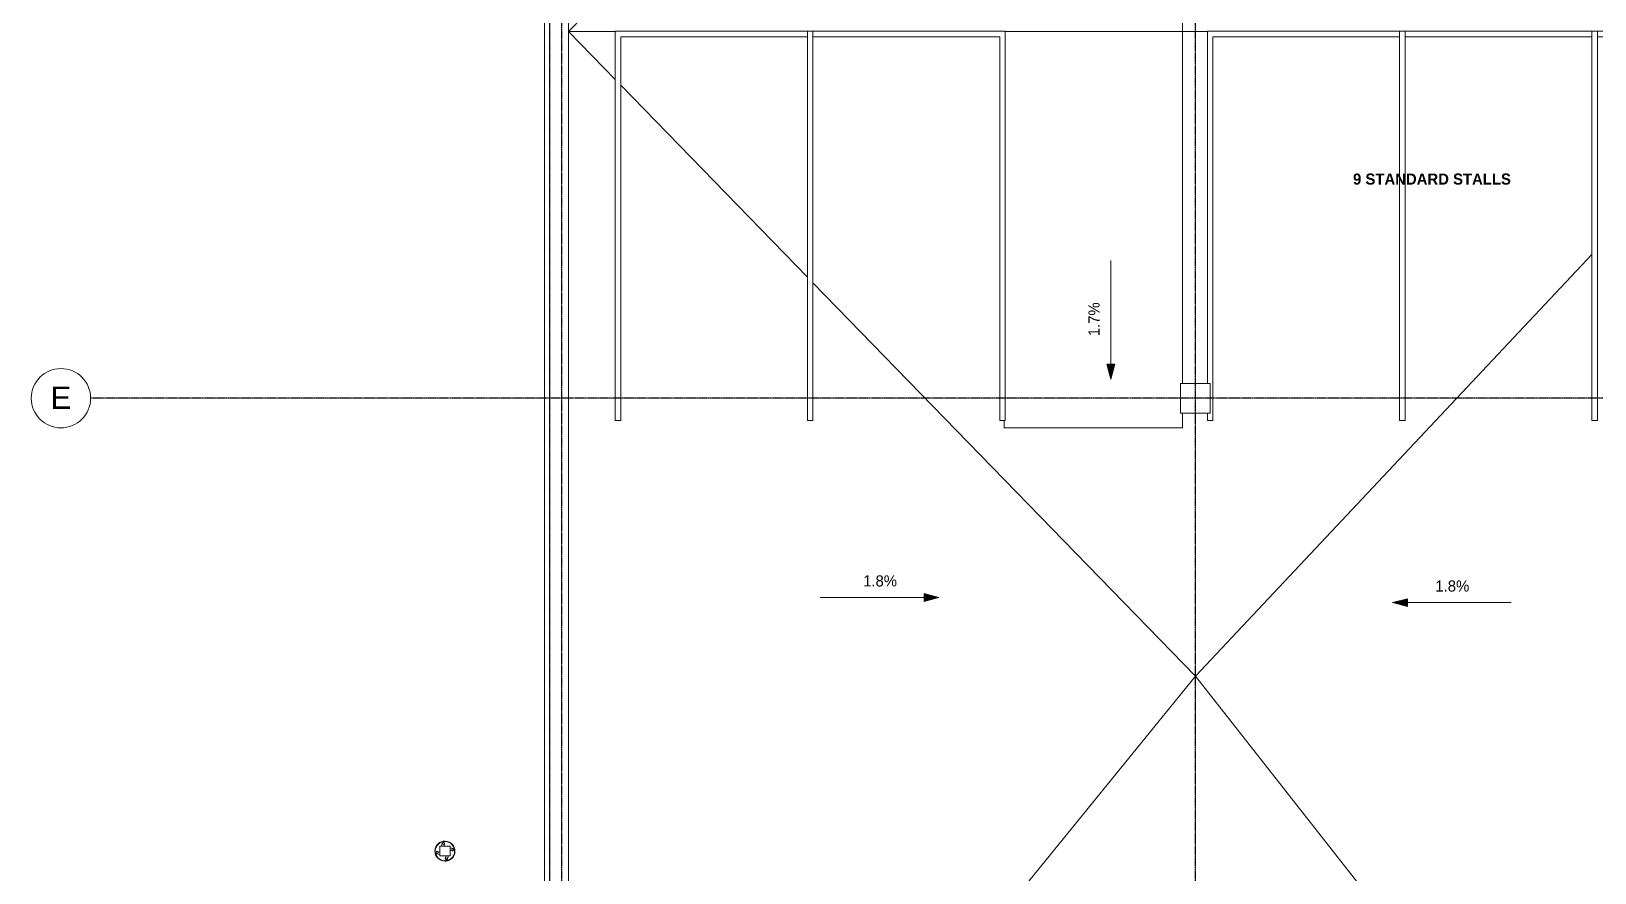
# Model space of a CAD drawing. Header units: inches. Extents: x -4110 to -1846, y 9754 to 12280.
# Drawn here: x -4109 to -3266, y 10211 to 10665 of the extents above; entities that cross this region are included whole.
import ezdxf

# ---------------------------------------------------------------- set-up
doc = ezdxf.new("R2010")
doc.units = ezdxf.units.IN
doc.header["$MEASUREMENT"] = 0
doc.linetypes.add('Grid Line 1_2_', pattern=[0.875, 0.5, -0.125, 0.125, -0.125])
for name, color, linetype, lineweight in [('0-1', 7, 'Continuous', 5), ('0-3', 8, 'Continuous', 9), ('0-4', 155, 'Continuous', 5), ('A-FLOR-1', 8, 'Continuous', 9), ('A-FLOR-2', 250, 'Continuous', 9), ('A-GENM-1', 250, 'Continuous', 9), ('C-TOPO-1', 250, 'Continuous', 9), ('G-ANNO-DIMS', 111, 'Continuous', 9), ('G-ANNO-TEXT-1', 147, 'Continuous', 20), ('S-COLS-1', 250, 'Continuous', 9), ('S-FNDN-1', 250, 'Continuous', 9), ('S-GRID-1', 1, 'Grid Line 1_2_', 30), ('S-GRID-IDEN', 1, 'Continuous', 9), ('S-GRID-IDEN-1', 165, 'Continuous', 9)]:
    doc.layers.add(name, color=color, linetype=linetype, lineweight=lineweight)
doc.styles.add('Arial', font='arial.ttf', dxfattribs={"height": 12})
doc.styles.add('Century Gothic', font='ufonts.com_century-gothic.ttf', dxfattribs={"height": 6})
doc.styles.add('Century Gothic_B', font='GOTHICB.TTF', dxfattribs={"height": 6})

# ---------------------------------------------------------------- blocks, each defined once
blk = doc.blocks.new('CTR  - Topography_rvt-1-ENLARGED FLOOR PLAN - BASEMENT')
at = {"layer": 'C-TOPO-1'}
for p, q in [((-3832.32, 10652.13), (-3832.32, 10735)), ((-3832.32, 10680.86), (-3832.32, 10598.21)), ((-3832.32, 10652.13), (-3832.32, 10598.21)), ((-3832.32, 10558.65), (-3832.32, 10598.21)), ((-3832.32, 10537.46), (-3832.32, 10598.21)), ((-3832.32, 10558.65), (-3832.32, 10497.84)), ((-3832.32, 10537.46), (-3832.32, 10497.84)), ((-3832.32, 10491.16), (-3832.32, 10497.84)), ((-3832.32, 10487.42), (-3832.32, 10497.84)), ((-3832.32, 10491.16), (-3832.32, 10480.91)), ((-3832.32, 10487.42), (-3832.32, 10480.91)), ((-3832.32, 10465.98), (-3832.32, 10480.91)), ((-3832.32, 10456), (-3832.32, 10480.91)), ((-3832.32, 10465.98), (-3832.32, 10442.08)), ((-3832.32, 10456), (-3832.32, 10442.08)), ((-3832.32, 10371.22), (-3832.32, 10442.08)), ((-3832.32, 10313.03), (-3832.32, 10442.08)), ((-3832.32, 10371.22), (-3832.32, 10244.45)), ((-3832.32, 10313.03), (-3832.32, 10244.45)), ((-3832.32, 10230.72), (-3832.32, 10244.45)), ((-3832.32, 10218.88), (-3832.32, 10244.45)), ((-3832.32, 10230.72), (-3832.32, 10204.88)), ((-3832.32, 10218.88), (-3832.32, 10204.88))]:
    blk.add_line(p, q, dxfattribs=at)
blk = doc.blocks.new('CTR - 1st Phase - Shell_rvt-1-ENLARGED FLOOR PLAN - BASEMENT')
at = {"layer": 'A-FLOR-1'}
for p, q in [((-3794.15, 10690.99), (-3819.32, 10665.06)), ((-3794.15, 10639.16), (-3819.32, 10665.06)), ((-3794.15, 10665.06), (-3819.32, 10665.06)), ((-3474.82, 10665.06), (-3583.82, 10665.06)), ((-3690.48, 10532.49), (-3791.15, 10636.07)), ((-3481.32, 10317.26), (-3267.49, 10544.7)), ((-3481.32, 10317.26), (-3687.48, 10529.4)), ((-3593.49, 10179.19), (-3481.32, 10317.26)), ((-3371.16, 10177.08), (-3481.32, 10317.26))]:
    blk.add_line(p, q, dxfattribs=at)
at = {"layer": 'S-FNDN-1'}
for p, q in [((-3832.32, 12090.19), (-3832.32, 10265.18)), ((-3829.32, 10265.18), (-3829.32, 12087.19)), ((-3832.32, 10265.18), (-3832.32, 10225.18)), ((-3829.32, 10225.18), (-3829.32, 10265.18)), ((-3832.32, 10225.18), (-3832.32, 9891.19)), ((-3829.32, 9891.19), (-3829.32, 10225.18))]:
    blk.add_line(p, q, dxfattribs=at)
blk = doc.blocks.new('034100 - Precast Structural Concrete - Column - Corbels - 16_x16_-2331169-ENLARGED FLOOR PLAN - BASEMENT')
at = {"layer": 'S-COLS-1'}
for p, q in [((-8.91, 8.98), (-8.98, 8.98)), ((-8.98, 8.98), (-8.98, -7.02)), ((6.94, 8.98), (-8.91, 8.98)), ((7.02, 8.98), (6.94, 8.98)), ((7.02, -7.02), (7.02, 8.98)), ((-8.98, -7.02), (-8.91, -7.02)), ((-8.91, -7.02), (6.94, -7.02)), ((6.94, -7.02), (7.02, -7.02))]:
    blk.add_line(p, q, dxfattribs=at)
blk = doc.blocks.new('316600 - Special Foundations - Diamond Pier - Generic - 316600 - Special Foundations - Diamond Pier - Generic-562664-ENLARGED FLOOR PLAN - BASEMENT')
at = {"layer": 'S-FNDN-1'}
for p, q in [((2.77, 2.62), (-2.77, 2.62)), ((-2.77, 2.62), (-2.77, -2.62)), ((-1.42, 4.32), (-1.77, 2.8)), ((-0.47, 2.87), (-0.2, 4.04)), ((2.77, -2.62), (2.77, 2.62)), ((4.32, 1.42), (2.8, 1.77)), ((2.88, 0.47), (4.04, 0.2)), ((-4.32, -1.42), (-2.8, -1.77)), ((-2.88, -0.47), (-4.04, -0.2)), ((-2.77, -2.62), (2.77, -2.62)), ((0.47, -2.87), (0.2, -4.04)), ((1.42, -4.32), (1.77, -2.8))]:
    blk.add_line(p, q, dxfattribs=at)
for radius, start, end in [(5.41, 166.9807, 346.9807), (5.41, 346.9807, 166.9807), (5.21, 166.9807, 346.9807), (5.21, 346.9807, 166.9807)]:
    blk.add_arc((0, 0), radius, start, end, dxfattribs=at)
for centre, major_axis, start_param, end_param in [((-0.81, 4.18), (-0.609, 0.141), 4.712389, 7.853982), ((-0.81, 4.18), (-0.609, 0.141), 1.570796, 4.712389), ((4.18, 0.81), (0.141, 0.609), 1.570796, 4.712389), ((4.18, 0.81), (0.141, 0.609), 4.712389, 7.853982), ((-4.18, -0.81), (0.141, 0.609), 1.570796, 4.712389), ((-4.18, -0.81), (0.141, 0.609), 4.712389, 7.853982), ((0.81, -4.18), (-0.609, 0.141), 4.712389, 7.853982), ((0.81, -4.18), (-0.609, 0.141), 1.570796, 4.712389)]:
    blk.add_ellipse(centre, major_axis=major_axis, ratio=0.764544, start_param=start_param, end_param=end_param, dxfattribs=at)
blk = doc.blocks.new('Grid - Grid Head - Circle-1738874-ENLARGED FLOOR PLAN - BASEMENT')
at = {"layer": 'S-GRID-IDEN-1'}
for start, end in [(360, 180), (180, 360)]:
    blk.add_arc((0, 0), 0.25, start, end, dxfattribs=at)
blk = doc.blocks.new('CTR - 1st Phase - Structure_rvt-1-ENLARGED FLOOR PLAN - BASEMENT')
at = {"layer": 'S-FNDN-1'}
for p, q in [((-3829.32, 11556.19), (-3829.32, 9901.19)), ((-3819.32, 9901.19), (-3819.32, 11544.19))]:
    blk.add_line(p, q, dxfattribs=at)
at = {"layer": 'S-GRID-1'}
for p, q in [((-3829.32, 9772.61), (-3829.32, 12247.5)), ((-3822.82, 9772.61), (-3822.82, 12247.5)), ((-3481.32, 9772.61), (-3481.32, 12247.5)), ((-1846.46, 10467.19), (-4076.95, 10467.19))]:
    blk.add_line(p, q, dxfattribs=at)
at = {"layer": '0-3', "rotation": 270.0000000000118}
blk.add_blockref('034100 - Precast Structural Concrete - Column - Corbels - 16_x16_-2331169-ENLARGED FLOOR PLAN - BASEMENT', (-3482.31, 10466.21), dxfattribs=at)
at = {"layer": '0-3'}
blk.add_blockref('316600 - Special Foundations - Diamond Pier - Generic - 316600 - Special Foundations - Diamond Pier - Generic-562664-ENLARGED FLOOR PLAN - BASEMENT', (-3885.92, 10222.79), dxfattribs=at)
at = {"layer": '0-4', "xscale": 63.99999999999997, "yscale": 63.99999999999997, "zscale": 63.99999999999997, "rotation": 89.99999999999986}
blk.add_blockref('Grid - Grid Head - Circle-1738874-ENLARGED FLOOR PLAN - BASEMENT', (-4092.95, 10467.19), dxfattribs=at)
at = {"layer": 'S-GRID-IDEN', "insert": (-4098.55, 10473.44), "char_height": 12, "width": 13.534, "attachment_point": 1, "style": 'Arial'}
blk.add_mtext('E', dxfattribs=at)
blk = doc.blocks.new('Parking_Stall_Multiple - STANDARD-2088802-ENLARGED FLOOR PLAN - BASEMENT')
at = {"layer": 'A-GENM-1'}
for p, q in [((190, 0), (0, 0)), ((0, 0), (0, -106.67)), ((210, 0), (206, 0)), ((210, -3), (210, 0)), ((3, -103.67), (3, -3)), ((3, -3), (210, -3)), ((210, -103.67), (0, -103.67)), ((0, -103.67), (0, -210.34)), ((0, -106.67), (210, -106.67)), ((210, -103.67), (3, -103.67)), ((3, -207.34), (3, -106.67)), ((3, -106.67), (210, -106.67)), ((210, -106.67), (210, -103.67)), ((210, -106.67), (210, -103.67)), ((210, -207.34), (0, -207.34)), ((0, -207.34), (0, -314)), ((0, -210.34), (210, -210.34)), ((210, -207.34), (3, -207.34)), ((3, -311), (3, -210.34)), ((3, -210.34), (210, -210.34)), ((210, -210.34), (210, -207.34)), ((210, -210.34), (210, -207.34)), ((210, -311), (3, -311)), ((210, -314), (210, -311)), ((0, -314), (190, -314)), ((206, -314), (210, -314))]:
    blk.add_line(p, q, dxfattribs=at)
blk = doc.blocks.new('Parking_Stall_Multiple - STANDARD-2223158-ENLARGED FLOOR PLAN - BASEMENT')
at = {"layer": 'A-GENM-1'}
for p, q in [((210, 0), (0, 0)), ((0, 0), (0, -106.67)), ((210, -3), (210, 0)), ((3, -103.67), (3, -3)), ((3, -3), (210, -3)), ((210, -103.67), (0, -103.67)), ((0, -103.67), (0, -210.34)), ((0, -106.67), (210, -106.67)), ((210, -103.67), (3, -103.67)), ((3, -207.34), (3, -106.67)), ((3, -106.67), (210, -106.67)), ((210, -106.67), (210, -103.67)), ((210, -106.67), (210, -103.67)), ((0, -210.34), (210, -210.34)), ((210, -207.34), (3, -207.34)), ((210, -210.34), (210, -207.34))]:
    blk.add_line(p, q, dxfattribs=at)

msp = doc.modelspace()

# ---------------------------------------------------------------- hatches: boundary and pattern name
at = {"layer": 'G-ANNO-DIMS'}
for points in [[(-3526.96, 10477.53), (-3524.82, 10485.53), (-3529.11, 10485.53)], [(-3526.96, 10477.53), (-3524.82, 10485.53), (-3529.11, 10485.53)], [(-3619.56, 10359.62), (-3627.56, 10361.76), (-3627.56, 10357.47)], [(-3619.56, 10359.62), (-3627.56, 10361.76), (-3627.56, 10357.47)], [(-3375.02, 10356.87), (-3367.02, 10354.73), (-3367.02, 10359.01)], [(-3375.02, 10356.87), (-3367.02, 10354.73), (-3367.02, 10359.01)]]:
    msp.add_hatch(color=256, dxfattribs=at).paths.add_polyline_path(points, flags=0)

# ---------------------------------------------------------------- linework, layer by layer
at = {"layer": 'A-FLOR-2'}
for p, q in [((-3488.32, 10475.18), (-3488.32, 10831.19)), ((-3584.32, 10455.19), (-3584.32, 10451.14)), ((-3488.32, 10451.14), (-3488.32, 10459.19)), ((-3584.32, 10451.14), (-3488.32, 10451.14))]:
    msp.add_line(p, q, dxfattribs=at)
at = {"layer": 'G-ANNO-DIMS'}
for p, q in [((-3526.96, 10541.53), (-3526.96, 10477.53)), ((-3526.96, 10541.53), (-3526.96, 10477.53)), ((-3524.82, 10485.53), (-3529.11, 10485.53)), ((-3529.11, 10485.53), (-3526.96, 10477.53)), ((-3524.82, 10485.53), (-3529.11, 10485.53)), ((-3529.11, 10485.53), (-3526.96, 10477.53)), ((-3526.96, 10477.53), (-3524.82, 10485.53)), ((-3526.96, 10477.53), (-3524.82, 10485.53)), ((-3619.56, 10359.62), (-3627.56, 10361.76)), ((-3627.56, 10361.76), (-3627.56, 10357.47)), ((-3619.56, 10359.62), (-3627.56, 10361.76)), ((-3627.56, 10361.76), (-3627.56, 10357.47)), ((-3683.56, 10359.62), (-3619.56, 10359.62)), ((-3683.56, 10359.62), (-3619.56, 10359.62)), ((-3627.56, 10357.47), (-3619.56, 10359.62)), ((-3627.56, 10357.47), (-3619.56, 10359.62)), ((-3367.02, 10359.01), (-3375.02, 10356.87)), ((-3367.02, 10359.01), (-3375.02, 10356.87)), ((-3375.02, 10356.87), (-3367.02, 10354.73)), ((-3311.02, 10356.87), (-3375.02, 10356.87)), ((-3375.02, 10356.87), (-3367.02, 10354.73)), ((-3311.02, 10356.87), (-3375.02, 10356.87)), ((-3367.02, 10354.73), (-3367.02, 10359.01)), ((-3367.02, 10354.73), (-3367.02, 10359.01))]:
    msp.add_line(p, q, dxfattribs=at)

# ---------------------------------------------------------------- block references
at = {"layer": '0-1'}
for name in ['CTR - 1st Phase - Structure_rvt-1-ENLARGED FLOOR PLAN - BASEMENT', 'CTR - 1st Phase - Shell_rvt-1-ENLARGED FLOOR PLAN - BASEMENT', 'CTR  - Topography_rvt-1-ENLARGED FLOOR PLAN - BASEMENT']:
    msp.add_blockref(name, (0, 0), dxfattribs=at)
at = {"layer": 'A-GENM-1', "rotation": 270.0000000000005}
for name, p in [('Parking_Stall_Multiple - STANDARD-2223158-ENLARGED FLOOR PLAN - BASEMENT', (-3583.82, 10665.19)), ('Parking_Stall_Multiple - STANDARD-2088802-ENLARGED FLOOR PLAN - BASEMENT', (-3160.82, 10665.19))]:
    msp.add_blockref(name, p, dxfattribs=at)

# ---------------------------------------------------------------- texts
at = {"layer": 'G-ANNO-TEXT-1', "insert": (-3396.31, 10588.43), "char_height": 6, "width": 96.556, "attachment_point": 1, "style": 'Century Gothic_B'}
msp.add_mtext('9 STANDARD STALLS', dxfattribs=at)
msp.add_mtext('9 STANDARD STALLS', dxfattribs=at)

# ---------------------------------------------------------------- next in the draw order: texts
at = {"layer": 'G-ANNO-DIMS', "insert": (-3538.95, 10500.63), "char_height": 6, "width": 21.3504, "attachment_point": 1, "rotation": 90, "line_spacing_factor": 0.984502, "style": 'Century Gothic', "bg_fill": 3, "box_fill_scale": 1.25, "bg_fill_color": 256, "bg_fill_true_color": 13158600, "bg_fill_transparency": 0}
msp.add_mtext('1.7%', dxfattribs=at)
at = {"layer": 'G-ANNO-DIMS', "char_height": 6, "width": 21.3504, "attachment_point": 1, "line_spacing_factor": 0.984502, "style": 'Century Gothic', "bg_fill": 3, "box_fill_scale": 1.25, "bg_fill_color": 256, "bg_fill_true_color": 13158600, "bg_fill_transparency": 0}
for insert in [(-3660.45, 10371.6), (-3351.92, 10368.86)]:
    msp.add_mtext('1.8%', dxfattribs=dict(at, insert=insert))

# ---------------------------------------------------------------- next in the draw order: texts
at = {"layer": 'G-ANNO-DIMS', "insert": (-3538.95, 10500.63), "char_height": 6, "width": 21.3504, "attachment_point": 1, "rotation": 90, "line_spacing_factor": 0.984502, "style": 'Century Gothic', "bg_fill": 3, "box_fill_scale": 1.25, "bg_fill_color": 256, "bg_fill_true_color": 13158600, "bg_fill_transparency": 0}
msp.add_mtext('1.7%', dxfattribs=at)
at = {"layer": 'G-ANNO-DIMS', "char_height": 6, "width": 21.3504, "attachment_point": 1, "line_spacing_factor": 0.984502, "style": 'Century Gothic', "bg_fill": 3, "box_fill_scale": 1.25, "bg_fill_color": 256, "bg_fill_true_color": 13158600, "bg_fill_transparency": 0}
for insert in [(-3660.45, 10371.6), (-3351.92, 10368.86)]:
    msp.add_mtext('1.8%', dxfattribs=dict(at, insert=insert))

doc.saveas('drawing.dxf')
